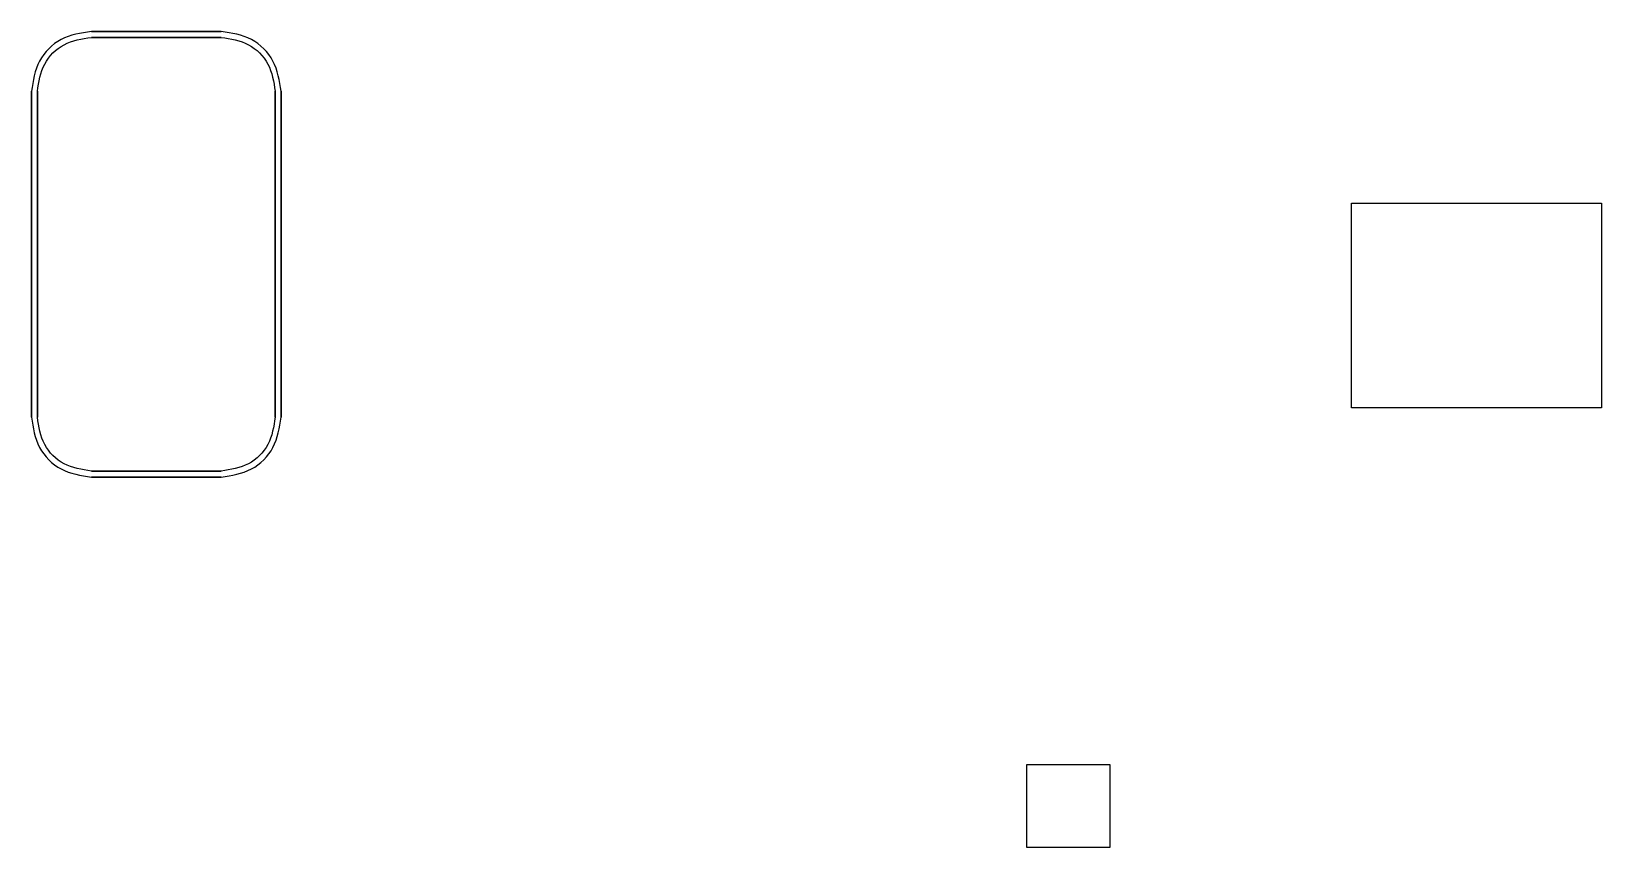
# Model space of a CAD drawing. Extents: x 142 to 230, y 169.9 to 215.7.
import ezdxf

# ---------------------------------------------------------------- set-up
doc = ezdxf.new("R2010")
doc.units = 0
doc.layers.get('0').update_dxf_attribs({"linetype": 'CONTINUOUS'})

msp = doc.modelspace()

# ---------------------------------------------------------------- linework, layer by layer
at = {"color": 7}
for points in [[(152.639228, 215.699892), (145.36098, 215.699892), (145.36098, 215.699892)], [(145.36098, 215.36365), (152.639228, 215.36365)], [(145.36098, 215.36365), (145.36098, 215.36365)], [(142.000221, 212.33858), (142.000221, 194.060833)], [(142.33591, 194.060833), (142.33591, 212.33858)], [(155.664298, 212.33858), (155.664298, 194.060833)], [(155.999987, 194.060833), (155.999987, 212.33858)], [(216.006573, 206.070868), (230.019133, 206.070868), (230.019133, 194.590292), (216.006573, 194.590292), (216.006573, 206.070868)], [(152.639228, 191.035764), (145.36098, 191.035764)], [(145.36098, 190.699522), (152.639228, 190.699522)], [(197.800485, 174.572573), (202.453843, 174.572573), (202.453843, 169.919215), (197.800485, 169.919215), (197.800485, 174.572573)]]:
    msp.add_lwpolyline(points, close=True, dxfattribs=at)
for points, knots in [([(145.36098, 215.699892), (144.771599, 215.607782), (143.610938, 215.426389), (142.273605, 214.088668), (142.092294, 212.927987), (142.000221, 212.33858)], [0, 0, 0, 0, 1.758342, 3.462683, 5.221126, 5.221126, 5.221126, 5.221126]), ([(155.999987, 212.33858), (155.907915, 212.927987), (155.726603, 214.088668), (154.38927, 215.426389), (153.228609, 215.607782), (152.639228, 215.699892)], [0, 0, 0, 0, 1.758443, 3.462784, 5.221126, 5.221126, 5.221126, 5.221126]), ([(142.33591, 212.33858), (142.4181, 212.869951), (142.579758, 213.915108), (143.784452, 215.119802), (144.829609, 215.28146), (145.36098, 215.36365)], [0, 0, 0, 0, 1.584679, 3.116918, 4.701596, 4.701596, 4.701596, 4.701596]), ([(152.639228, 215.36365), (153.170599, 215.28146), (154.215756, 215.119802), (155.42045, 213.915108), (155.582109, 212.869951), (155.664298, 212.33858)], [0, 0, 0, 0, 1.584679, 3.116918, 4.701596, 4.701596, 4.701596, 4.701596]), ([(142.000221, 194.060833), (142.092294, 193.471426), (142.273605, 192.310746), (143.610938, 190.973024), (144.771599, 190.791632), (145.36098, 190.699522)], [0, 0, 0, 0, 1.758443, 3.462784, 5.221126, 5.221126, 5.221126, 5.221126]), ([(145.36098, 191.035764), (144.829609, 191.117953), (143.784452, 191.279612), (142.579758, 192.484306), (142.4181, 193.529463), (142.33591, 194.060833)], [0, 0, 0, 0, 1.584679, 3.116918, 4.701596, 4.701596, 4.701596, 4.701596]), ([(152.639228, 190.699522), (153.228609, 190.791632), (154.38927, 190.973024), (155.726603, 192.310746), (155.907915, 193.471426), (155.999987, 194.060833)], [0, 0, 0, 0, 1.758342, 3.462683, 5.221126, 5.221126, 5.221126, 5.221126]), ([(155.664298, 194.060833), (155.582109, 193.529463), (155.42045, 192.484306), (154.215756, 191.279612), (153.170599, 191.117953), (152.639228, 191.035764)], [0, 0, 0, 0, 1.584679, 3.116918, 4.701596, 4.701596, 4.701596, 4.701596])]:
    msp.add_open_spline(points, degree=3, knots=knots, dxfattribs=at)

doc.saveas('drawing.dxf')
